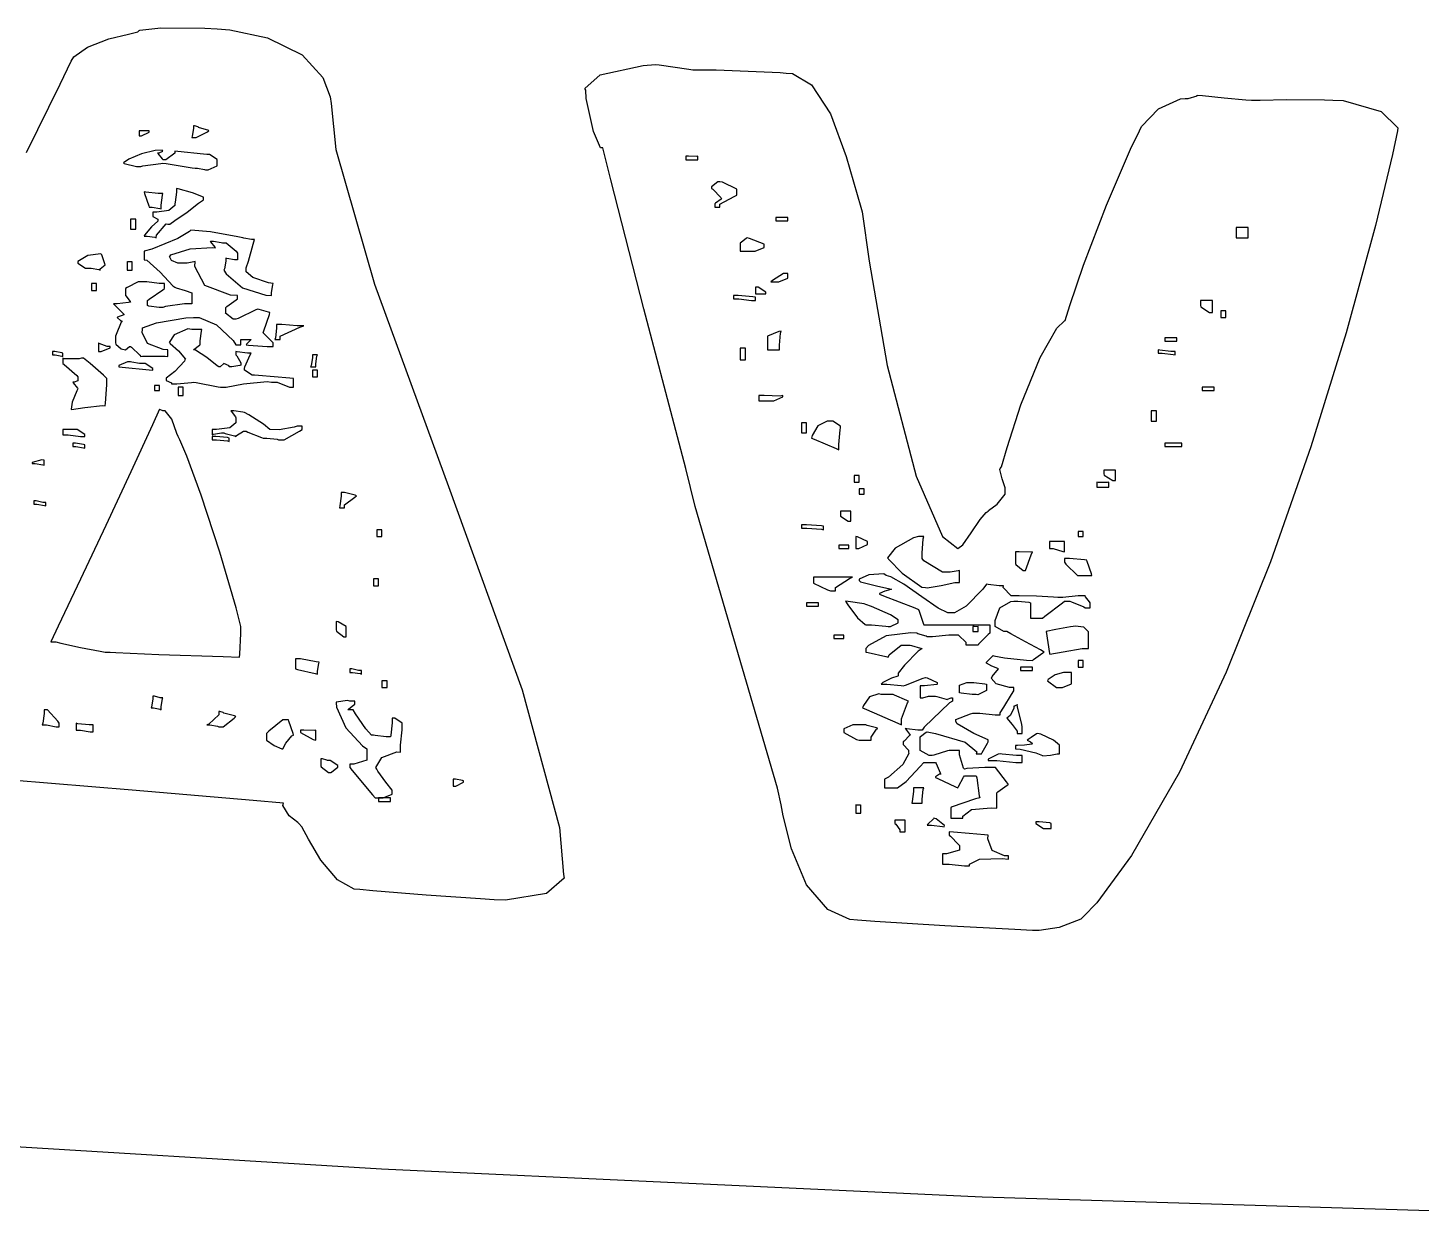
# Model space of a CAD drawing. Extents: x 71 to 283, y 22 to 328.
# Drawn here: x 125.18 to 154.13, y 21.55 to 46.45 of the extents above; entities that cross this region are included whole.
import ezdxf

# ---------------------------------------------------------------- set-up
doc = ezdxf.new("R2010")
doc.units = 0
doc.header["$MEASUREMENT"] = 0

msp = doc.modelspace()

# ---------------------------------------------------------------- linework, layer by layer
at = {"color": 7}
msp.add_lwpolyline([(125.155, 43.8602), (125.851, 45.2808), (126.082, 45.7549), (126.14, 45.8459), (126.421, 46.0484), (126.868, 46.2195), (127.273, 46.3158), (127.467, 46.3642), (127.493, 46.3903), (127.511, 46.3998), (127.948, 46.4481), (128.86, 46.4439), (129.117, 46.4263), (129.117, 46.4263), (129.378, 46.4097), (130.16, 46.2442), (130.881, 45.8886), (131.309, 45.4145), (131.466, 45.0123), (131.48, 44.873), (131.583, 43.9222), (132.384, 41.1208), (133.923, 36.9189), (135.449, 32.6898), (136.224, 29.8276), (136.313, 28.8575), (136.321, 28.7789), (135.96, 28.4606), (135.104, 28.32), (134.867, 28.3283), (134.585, 28.3463), (133.46, 28.422), (132.352, 28.513), (132.079, 28.5392), (131.96, 28.5516), (131.618, 28.7459), (131.272, 29.1496), (131.013, 29.592), (130.871, 29.8456), (130.81, 29.9158), (130.792, 29.9338), (130.612, 30.0743), (130.482, 30.2865), (130.492, 30.3389), (129.865, 30.3926), (127.353, 30.6035), (124.839, 30.8157)], dxfattribs=at)
for points in [[(138.219, 45.6847), (138.297, 45.6766), (138.914, 45.5884), (138.994, 45.5785), (139.48, 45.5785), (140.811, 45.5179), (140.935, 45.5083), (141.067, 45.5027), (141.46, 45.267), (141.855, 44.6581), (142.179, 43.7776), (142.411, 42.9867), (142.486, 42.7221), (142.513, 42.6254), (142.656, 41.5988), (143.03, 39.4286), (143.633, 37.1313), (144.183, 35.88), (144.498, 35.6306), (144.501, 35.6277), (144.602, 35.7078), (144.775, 35.953), (144.968, 36.2313), (145.088, 36.3802), (145.132, 36.4063), (145.141, 36.4162), (145.321, 36.5524), (145.485, 36.7605), (145.485, 36.8293), (145.485, 36.8914), (145.419, 37.0734), (145.371, 37.2717), (145.38, 37.2883), (145.407, 37.3242), (145.529, 37.7292), (145.812, 38.6126), (146.213, 39.6007), (146.558, 40.2043), (146.72, 40.3571), (146.728, 40.367), (146.829, 40.6785), (147.113, 41.5135), (147.588, 42.7605), (148.091, 43.9279), (148.273, 44.3096), (148.317, 44.3978), (148.668, 44.7643), (149.127, 44.9711), (149.225, 44.9792), (149.286, 44.9792), (149.472, 45.0328), (149.472, 45.0494), (149.586, 45.0413), (150.035, 44.9972), (150.486, 44.9531), (150.6, 44.9432), (150.782, 44.9432), (151.328, 44.9573), (152.117, 44.9531), (152.294, 44.9432), (152.505, 44.9351), (153.294, 44.7065), (153.643, 44.3713), (153.635, 44.3096), (153.533, 43.8146), (153.179, 42.3404), (152.569, 40.1105), (151.832, 37.7402), (150.993, 35.3494), (150.075, 33.0564), (149.105, 30.9838), (148.107, 29.2503), (147.391, 28.2622), (147.108, 27.9756), (147.055, 27.9232), (146.605, 27.7551), (146.188, 27.6931), (146.05, 27.6931), (145.688, 27.711), (144.232, 27.7868), (142.777, 27.8791), (142.416, 27.9053), (142.259, 27.9177), (141.8, 28.1271), (141.358, 28.6411), (141.046, 29.388), (140.871, 30.0729), (140.829, 30.303), (140.757, 30.6476), (140.025, 33.1349), (139.047, 36.5044), (138.854, 37.2883), (138.678, 37.9497), (137.976, 40.6093), (137.291, 43.2869), (137.124, 43.9568), (137.076, 43.9568), (136.934, 44.2916), (136.78, 44.9792), (136.772, 45.1556), (136.754, 45.1901), (137.071, 45.4738), (137.962, 45.6681), (138.219, 45.6847)], [(127.493, 44.3096), (127.493, 44.2831), (127.493, 44.2239), (127.493, 44.2034), (127.546, 44.2034), (127.706, 44.2831), (127.706, 44.3096), (127.652, 44.3096), (127.532, 44.3096), (127.493, 44.3096)], [(128.623, 44.414), (128.623, 44.3537), (128.596, 44.1949), (128.588, 44.1674), (128.676, 44.1674), (128.904, 44.2831), (128.94, 44.3096), (128.922, 44.3191), (128.746, 44.3713), (128.728, 44.3798), (128.718, 44.3893), (128.647, 44.414), (128.623, 44.414)], [(127.176, 43.6383), (127.185, 43.6301), (127.442, 43.5681), (127.529, 43.5681), (127.573, 43.5776), (127.944, 43.6301), (127.988, 43.6383), (128.058, 43.6301), (128.596, 43.542), (128.658, 43.5321), (128.71, 43.5321), (128.852, 43.5074), (128.87, 43.4979), (128.931, 43.4979), (129.117, 43.5776), (129.117, 43.604), (129.117, 43.6217), (129.117, 43.6619), (129.117, 43.6742), (129.117, 43.7099), (128.957, 43.8146), (128.904, 43.8146), (128.834, 43.8245), (128.295, 43.8767), (128.235, 43.8849), (128.235, 43.8408), (128.049, 43.7085), (127.988, 43.7085), (127.978, 43.7265), (127.89, 43.834), (127.882, 43.8506), (127.908, 43.8506), (127.988, 43.8849), (127.988, 43.8849), (127.973, 43.9071), (127.825, 43.9014), (127.542, 43.8284), (127.277, 43.7226), (127.172, 43.6453), (127.176, 43.6383)], [(138.854, 43.7804), (138.854, 43.7624), (138.854, 43.7226), (138.854, 43.7085), (138.914, 43.7085), (139.054, 43.7085), (139.101, 43.7085), (139.101, 43.7265), (139.101, 43.7677), (139.101, 43.7804), (139.073, 43.772), (138.908, 43.7804), (138.854, 43.7804)], [(139.383, 43.1091), (139.409, 43.0925), (139.576, 42.9246), (139.594, 42.8985), (139.584, 42.89), (139.47, 42.8018), (139.453, 42.7923), (139.453, 42.7757), (139.453, 42.7359), (139.453, 42.7221), (139.48, 42.7221), (139.539, 42.7221), (139.56, 42.7221), (139.56, 42.7838), (139.858, 42.9426), (139.912, 42.9687), (139.912, 42.9867), (139.912, 43.0265), (139.912, 43.0389), (139.912, 43.0925), (139.612, 43.2428), (139.56, 43.2513), (139.515, 43.2513), (139.383, 43.1451), (139.383, 43.1091)], [(128.271, 43.1091), (128.271, 43.0308), (128.243, 42.8279), (128.235, 42.7923), (128.235, 42.7577), (128.111, 42.6515), (127.859, 42.6159), (127.776, 42.6159), (127.776, 42.5993), (127.776, 42.5595), (127.776, 42.5457), (127.776, 42.5277), (127.882, 42.4737), (127.882, 42.4737), (127.882, 42.4339), (127.754, 42.3125), (127.608, 42.139), (127.599, 42.121), (127.66, 42.121), (127.82, 42.0963), (127.846, 42.0867), (127.854, 42.1404), (128.058, 42.3788), (128.094, 42.3693), (128.13, 42.3693), (128.239, 42.4476), (128.49, 42.6212), (128.728, 42.8018), (128.834, 42.8748), (128.834, 42.8985), (128.834, 42.9288), (128.604, 43.0181), (128.305, 43.101), (128.271, 43.1091)], [(127.599, 43.0389), (127.608, 43.0043), (127.696, 42.7482), (127.706, 42.7221), (127.766, 42.7221), (127.925, 42.6956), (127.952, 42.6861), (127.952, 42.7662), (127.978, 42.9687), (127.988, 43.0029), (127.89, 43.0029), (127.634, 43.0308), (127.599, 43.0389)], [(127.317, 42.4737), (127.317, 42.4215), (127.317, 42.303), (127.317, 42.2631), (127.343, 42.2631), (127.403, 42.2631), (127.423, 42.2631), (127.423, 42.3168), (127.423, 42.4353), (127.423, 42.4737), (127.395, 42.4737), (127.336, 42.4737), (127.317, 42.4737)], [(140.722, 42.5097), (140.722, 42.4931), (140.722, 42.4533), (140.722, 42.4395), (140.784, 42.4395), (140.924, 42.4395), (140.971, 42.4395), (140.971, 42.4575), (140.971, 42.4974), (140.971, 42.5097), (140.909, 42.5097), (140.768, 42.5097), (140.722, 42.5097)], [(150.283, 42.2974), (150.283, 42.2451), (150.283, 42.1266), (150.283, 42.0867), (150.344, 42.0867), (150.483, 42.0867), (150.53, 42.0867), (150.53, 42.1404), (150.53, 42.2589), (150.53, 42.2974), (150.468, 42.2974), (150.329, 42.2974), (150.283, 42.2974)], [(128.552, 42.2271), (128.542, 42.219), (128.301, 42.0702), (127.758, 41.8483), (127.599, 41.8042), (127.599, 41.7601), (127.599, 41.6609), (127.599, 41.6278), (127.652, 41.6197), (127.93, 41.3727), (128.191, 41.0905), (128.235, 41.0626), (128.261, 41.0464), (128.45, 40.9924), (128.588, 40.9402), (128.588, 40.9222), (128.588, 40.87), (128.588, 40.7501), (128.588, 40.7099), (128.437, 40.7099), (128.04, 40.6576), (127.988, 40.6396), (127.908, 40.6396), (127.696, 40.6672), (127.67, 40.6756), (127.67, 40.7031), (127.67, 40.7624), (127.67, 40.7818), (127.704, 40.8079), (127.987, 41.0023), (128.022, 41.0284), (128.022, 41.0559), (128.022, 41.1152), (128.022, 41.1346), (127.908, 41.1346), (127.651, 41.1688), (127.565, 41.1688), (127.477, 41.1688), (127.247, 41.0559), (127.212, 41.0284), (127.212, 40.9938), (127.212, 40.9141), (127.212, 40.8862), (127.22, 40.8781), (127.307, 40.7638), (127.317, 40.7458), (127.273, 40.7377), (127.041, 40.7099), (126.964, 40.7099), (126.982, 40.6936), (127.158, 40.5172), (127.176, 40.4992), (127.176, 40.4827), (127.044, 40.4386), (127.036, 40.429), (127.036, 40.429), (127.114, 40.3571), (127.14, 40.3571), (127.123, 40.331), (127.017, 40.0763), (127, 40.0403), (127, 40.0057), (127, 39.9274), (127, 39.8999), (127.008, 39.8734), (127.119, 39.7771), (127.212, 39.7577), (127.212, 39.7577), (127.212, 39.7577), (127.291, 39.8279), (127.317, 39.8279), (127.335, 39.8117), (127.511, 39.6448), (127.529, 39.6173), (127.564, 39.6268), (128.032, 39.6268), (128.094, 39.6173), (128.094, 39.6529), (128.094, 39.7316), (128.094, 39.7577), (127.996, 39.7676), (127.67, 39.8914), (127.555, 40.1204), (127.565, 40.1807), (127.565, 40.2153), (127.856, 40.3186), (128.463, 40.4206), (128.623, 40.429), (128.743, 40.429), (129.103, 40.2788), (129.451, 39.9521), (129.505, 39.8639), (129.532, 39.8639), (129.589, 39.8639), (129.61, 39.8639), (129.61, 39.8914), (129.61, 39.9507), (129.61, 39.9701), (129.662, 39.9701), (129.782, 39.9701), (129.822, 39.9701), (129.813, 39.9616), (129.725, 39.8734), (129.716, 39.8639), (129.769, 39.8558), (130.153, 39.8279), (130.281, 39.8279), (130.281, 39.8459), (130.281, 39.8872), (130.281, 39.8999), (130.263, 39.9175), (130.085, 40.0939), (130.069, 40.1105), (130.085, 40.1546), (130.201, 40.4894), (130.211, 40.5335), (130.183, 40.5433), (129.989, 40.597), (129.963, 40.6054), (129.919, 40.5874), (129.55, 40.411), (129.505, 40.3931), (129.451, 40.3931), (129.286, 40.5225), (129.293, 40.5335), (129.293, 40.5613), (129.293, 40.6206), (129.293, 40.6396), (129.319, 40.6576), (129.512, 40.7995), (129.54, 40.816), (129.54, 40.834), (129.54, 40.8739), (129.54, 40.8862), (129.389, 40.8961), (128.86, 41.0944), (128.648, 41.4874), (128.658, 41.5918), (128.63, 41.5837), (128.492, 41.5576), (128.447, 41.5576), (128.419, 41.5576), (128.36, 41.5576), (128.341, 41.5576), (128.297, 41.5576), (128.169, 41.6154), (128.123, 41.6941), (128.129, 41.698), (128.155, 41.734), (128.552, 41.8539), (129.019, 41.8842), (129.081, 41.8744), (129.071, 41.8924), (128.984, 41.9985), (128.976, 42.0165), (129.037, 42.0165), (129.195, 41.9901), (129.223, 41.9806), (129.301, 41.9806), (129.512, 41.8042), (129.54, 41.7682), (129.54, 41.7682), (129.54, 41.6638), (129.54, 41.6278), (129.478, 41.6278), (129.319, 41.6553), (129.293, 41.6638), (129.293, 41.6017), (129.266, 41.4433), (129.257, 41.4154), (129.301, 41.3371), (129.644, 41.0464), (130.129, 40.8961), (130.245, 40.8862), (130.245, 40.9483), (130.271, 41.1081), (130.281, 41.1346), (130.183, 41.1522), (129.853, 41.2627), (129.716, 41.3784), (129.716, 41.4154), (129.716, 41.4623), (129.764, 41.6017), (129.865, 41.9545), (129.892, 42.0508), (129.83, 42.0508), (129.672, 42.0783), (129.646, 42.0867), (129.548, 42.1047), (128.979, 42.2106), (128.57, 42.2451), (128.552, 42.2271)], [(140.123, 42.0867), (140.113, 42.0783), (139.999, 41.9901), (139.983, 41.9806), (139.983, 41.9365), (139.983, 41.8373), (139.983, 41.8042), (140.043, 41.8042), (140.182, 41.8042), (140.229, 41.8042), (140.29, 41.8042), (140.476, 41.8842), (140.476, 41.9104), (140.476, 41.9545), (140.176, 42.0702), (140.123, 42.0867)], [(126.224, 41.5918), (126.224, 41.5576), (126.381, 41.4514), (126.435, 41.4514), (126.497, 41.4514), (126.655, 41.4253), (126.683, 41.4154), (126.683, 41.4433), (126.788, 41.5216), (126.788, 41.5216), (126.717, 41.734), (126.699, 41.752), (126.431, 41.7174), (126.221, 41.596), (126.224, 41.5918)], [(127.247, 41.5918), (127.247, 41.5477), (127.247, 41.4486), (127.247, 41.4154), (127.273, 41.4154), (127.332, 41.4154), (127.353, 41.4154), (127.353, 41.4595), (127.353, 41.559), (127.353, 41.5918), (127.343, 41.5837), (127.255, 41.5837), (127.247, 41.5918)], [(126.507, 41.1346), (126.507, 41.1), (126.507, 41.0199), (126.507, 40.9924), (126.533, 40.9924), (126.591, 40.9924), (126.611, 40.9924), (126.611, 40.9924), (126.611, 41.1), (126.611, 41.1346), (126.585, 41.1346), (126.526, 41.1346), (126.507, 41.1346)], [(140.618, 41.1688), (140.644, 41.1688), (140.702, 41.1688), (140.722, 41.1688), (140.784, 41.1688), (140.971, 41.2489), (140.971, 41.275), (140.971, 41.293), (140.971, 41.3329), (140.971, 41.3452), (140.883, 41.3452), (140.652, 41.1963), (140.618, 41.1688)], [(139.84, 40.8862), (139.84, 40.87), (139.84, 40.8298), (139.84, 40.816), (139.955, 40.816), (140.213, 40.7818), (140.299, 40.7818), (140.299, 40.7995), (140.299, 40.8397), (140.299, 40.852), (140.246, 40.8615), (139.941, 40.8862), (139.84, 40.8862)], [(140.299, 41.0626), (140.299, 41.0626), (140.299, 40.9582), (140.299, 40.9222), (140.352, 40.9222), (140.472, 40.9222), (140.512, 40.9222), (140.512, 40.9582), (140.352, 41.0626), (140.299, 41.0626)], [(149.542, 40.7818), (149.542, 40.7554), (149.542, 40.6961), (149.542, 40.6756), (149.55, 40.6495), (149.729, 40.5335), (149.79, 40.5335), (149.79, 40.5955), (149.79, 40.7363), (149.79, 40.7818), (149.728, 40.7818), (149.587, 40.7818), (149.542, 40.7818)], [(149.967, 40.5694), (149.967, 40.5349), (149.967, 40.4566), (149.967, 40.429), (149.993, 40.429), (150.05, 40.429), (150.071, 40.429), (150.071, 40.4647), (150.071, 40.5433), (150.071, 40.5694), (150.045, 40.5694), (149.986, 40.5694), (149.967, 40.5694)], [(130.351, 40.2869), (130.351, 40.2086), (130.324, 40.0057), (130.315, 39.9701), (130.342, 39.9701), (130.401, 39.9701), (130.422, 39.9701), (130.422, 40.0417), (130.836, 40.2262), (130.917, 40.2526), (130.774, 40.2526), (130.456, 40.2869), (130.351, 40.2869)], [(128.129, 39.8999), (128.137, 39.8914), (128.313, 39.7372), (128.455, 39.5647), (128.447, 39.5471), (128.437, 39.5206), (128.239, 39.3086), (128.058, 39.1693), (128.058, 39.1224), (128.058, 39.1224), (128.165, 39.0701), (128.165, 39.0521), (128.279, 39.0521), (128.579, 39.0797), (128.623, 39.0881), (128.676, 39.0797), (129.133, 38.9915), (129.187, 38.9819), (129.305, 38.9819), (129.662, 39.0483), (130.157, 39.0977), (130.245, 39.0881), (130.36, 39.0881), (130.617, 38.9819), (130.704, 38.9819), (130.704, 39.026), (130.704, 39.1252), (130.704, 39.1583), (130.624, 39.1679), (129.971, 39.2204), (129.892, 39.2285), (129.839, 39.2285), (129.682, 39.3361), (129.682, 39.3707), (129.69, 39.4063), (129.804, 39.6529), (129.822, 39.6875), (129.742, 39.6875), (129.532, 39.715), (129.505, 39.7235), (129.505, 39.7055), (129.505, 39.6656), (129.505, 39.6515), (129.522, 39.6353), (129.61, 39.4903), (129.61, 39.4409), (129.584, 39.4324), (129.418, 39.4049), (129.363, 39.4049), (129.363, 39.4229), (129.257, 39.4751), (129.257, 39.4751), (129.257, 39.4751), (129.179, 39.4049), (129.153, 39.4049), (129.117, 39.4229), (128.9, 39.5951), (128.668, 39.7496), (128.623, 39.7577), (128.632, 39.7676), (128.746, 39.8558), (128.764, 39.8639), (128.764, 39.944), (128.79, 40.1465), (128.8, 40.1807), (128.746, 40.1807), (128.626, 40.1807), (128.588, 40.1807), (128.507, 40.1906), (128.225, 40.0678), (128.119, 39.9094), (128.129, 39.8999)], [(140.546, 40.0043), (140.546, 39.944), (140.546, 39.8046), (140.546, 39.7577), (140.608, 39.7577), (140.747, 39.7577), (140.794, 39.7577), (140.794, 39.8558), (140.819, 40.1024), (140.829, 40.1465), (140.784, 40.138), (140.546, 40.0389), (140.546, 40.0043)], [(148.802, 40.0043), (148.802, 39.9881), (148.802, 39.9478), (148.802, 39.9341), (148.863, 39.9341), (149.002, 39.9341), (149.049, 39.9341), (149.049, 39.9521), (149.049, 39.9919), (149.049, 40.0043), (148.987, 40.0043), (148.848, 40.0043), (148.802, 40.0043)], [(125.695, 39.7235), (125.695, 39.7055), (125.695, 39.6656), (125.695, 39.6515), (125.747, 39.6515), (125.888, 39.6268), (125.906, 39.6173), (125.906, 39.6353), (125.906, 39.6752), (125.906, 39.6875), (125.888, 39.697), (125.743, 39.7235), (125.695, 39.7235)], [(126.647, 39.8999), (126.647, 39.8558), (126.647, 39.7563), (126.647, 39.7235), (126.708, 39.7235), (126.894, 39.8018), (126.894, 39.8279), (126.832, 39.8279), (126.664, 39.8914), (126.647, 39.8999)], [(131.093, 39.6515), (131.093, 39.5912), (131.065, 39.4324), (131.057, 39.4049), (131.083, 39.4049), (131.142, 39.4049), (131.163, 39.4049), (131.163, 39.467), (131.188, 39.6254), (131.197, 39.6515), (131.171, 39.6515), (131.112, 39.6515), (131.093, 39.6515)], [(139.983, 39.7937), (139.983, 39.733), (139.983, 39.5937), (139.983, 39.5471), (140.009, 39.5471), (140.068, 39.5471), (140.089, 39.5471), (140.089, 39.6088), (140.089, 39.7482), (140.089, 39.7937), (140.061, 39.7937), (140.002, 39.7937), (139.983, 39.7937)], [(148.66, 39.7577), (148.66, 39.7411), (148.66, 39.7013), (148.66, 39.6875), (148.748, 39.6875), (148.977, 39.6614), (149.013, 39.6515), (149.013, 39.6695), (149.013, 39.7108), (149.013, 39.7235), (148.924, 39.7235), (148.694, 39.7496), (148.66, 39.7577)], [(125.906, 39.5813), (125.906, 39.5552), (125.906, 39.4959), (125.906, 39.4751), (125.94, 39.449), (126.197, 39.2204), (126.224, 39.1943), (126.224, 39.1763), (126.224, 39.1365), (126.224, 39.1224), (126.224, 39.1142), (126.144, 39.0881), (126.118, 39.0881), (126.126, 39.0715), (126.214, 38.964), (126.224, 38.946), (126.197, 38.9019), (126.1, 38.669), (126.082, 38.523), (126.082, 38.523), (126.091, 38.5149), (126.369, 38.559), (126.734, 38.6031), (126.788, 38.5932), (126.796, 38.6472), (126.824, 39.0317), (126.824, 39.1583), (126.752, 39.2299), (126.479, 39.4765), (126.34, 39.5813), (126.294, 39.5813), (126.25, 39.5732), (125.94, 39.5732), (125.906, 39.5813)], [(127.07, 39.4049), (127.14, 39.3968), (127.704, 39.3442), (127.776, 39.3347), (127.776, 39.3707), (127.617, 39.4751), (127.565, 39.4751), (127.503, 39.4751), (127.343, 39.503), (127.317, 39.5111), (127.255, 39.5111), (127.07, 39.4324), (127.07, 39.4049)], [(131.093, 39.3347), (131.093, 39.3002), (131.093, 39.2218), (131.093, 39.1943), (131.119, 39.1943), (131.177, 39.1943), (131.197, 39.1943), (131.197, 39.2299), (131.197, 39.3086), (131.197, 39.3347), (131.171, 39.3347), (131.112, 39.3347), (131.093, 39.3347)], [(127.812, 39.0179), (127.812, 38.9915), (127.812, 38.9322), (127.812, 38.9117), (127.838, 38.9117), (127.897, 38.9117), (127.918, 38.9117), (127.918, 38.9393), (127.918, 38.9985), (127.918, 39.0179), (127.89, 39.0179), (127.831, 39.0179), (127.812, 39.0179)], [(128.305, 38.9819), (128.305, 38.9378), (128.305, 38.8387), (128.305, 38.8056), (128.331, 38.8056), (128.39, 38.8056), (128.411, 38.8056), (128.411, 38.8497), (128.411, 38.9488), (128.411, 38.9819), (128.384, 38.9819), (128.324, 38.9819), (128.305, 38.9819)], [(140.37, 38.8056), (140.37, 38.7795), (140.37, 38.7202), (140.37, 38.6994), (140.432, 38.6994), (140.571, 38.6994), (140.618, 38.6994), (140.678, 38.6994), (140.865, 38.7795), (140.865, 38.8056), (140.811, 38.7974), (140.48, 38.8056), (140.37, 38.8056)], [(149.578, 38.9819), (149.578, 38.9654), (149.578, 38.9255), (149.578, 38.9117), (149.638, 38.9117), (149.777, 38.9117), (149.824, 38.9117), (149.824, 38.9297), (149.824, 38.9696), (149.824, 38.9819), (149.762, 38.9819), (149.623, 38.9819), (149.578, 38.9819)], [(127.918, 38.523), (127.769, 38.1977), (127.321, 37.2237), (126.802, 36.1075), (126.275, 34.9911), (125.812, 34.0155), (125.659, 33.6903), (125.685, 33.6903), (125.744, 33.6903), (125.765, 33.6903), (125.87, 33.6641), (126.276, 33.5718), (126.682, 33.496), (126.788, 33.478), (126.814, 33.478), (126.873, 33.478), (126.894, 33.478), (127.008, 33.4698), (127.904, 33.4257), (129.239, 33.383), (129.576, 33.3733), (129.584, 33.4353), (129.61, 33.8653), (129.61, 34.0072), (129.508, 34.3958), (129.173, 35.5533), (128.786, 36.7386), (128.484, 37.5461), (128.339, 37.889), (128.305, 37.9596), (128.277, 38.0213), (128.173, 38.3177), (128.034, 38.4888), (127.988, 38.4888), (127.988, 38.4888), (127.926, 38.5149), (127.918, 38.523)], [(129.399, 38.4888), (129.407, 38.4803), (129.496, 38.3646), (129.505, 38.3466), (129.505, 38.33), (129.505, 38.2901), (129.505, 38.2764), (129.505, 38.2418), (129.377, 38.136), (129.101, 38.1), (129.01, 38.1), (129.01, 38.0739), (129.01, 38.0146), (129.01, 37.9938), (129.037, 38.0037), (129.202, 38.0298), (129.257, 38.0298), (129.284, 38.0213), (129.478, 37.9691), (129.505, 37.9596), (129.514, 37.9772), (129.665, 38.064), (129.716, 38.064), (129.751, 38.0478), (130.033, 37.9331), (130.069, 37.9236), (130.147, 37.9236), (130.36, 37.8975), (130.387, 37.8876), (130.51, 37.8876), (130.827, 38.0654), (130.881, 38.1), (130.881, 38.118), (130.881, 38.1579), (130.881, 38.1702), (130.853, 38.1702), (130.794, 38.1702), (130.774, 38.1702), (130.712, 38.1536), (130.4, 38.0958), (130.211, 38.1), (130.211, 38.1), (130.211, 38.1), (130.079, 38.2104), (129.77, 38.4087), (129.682, 38.4528), (129.646, 38.4623), (129.46, 38.4888), (129.399, 38.4888)], [(141.252, 38.2404), (141.252, 38.1882), (141.252, 38.0697), (141.252, 38.0298), (141.278, 38.0298), (141.337, 38.0298), (141.358, 38.0298), (141.358, 38.0834), (141.358, 38.202), (141.358, 38.2404), (141.33, 38.2404), (141.271, 38.2404), (141.252, 38.2404)], [(141.464, 37.9236), (141.516, 37.8975), (141.975, 37.7045), (142.029, 37.677), (142.029, 37.7927), (142.054, 38.0919), (142.063, 38.136), (142.063, 38.1716), (141.905, 38.2764), (141.853, 38.2764), (141.786, 38.2764), (141.592, 38.1801), (141.472, 37.9772), (141.464, 37.9236)], [(148.519, 38.4888), (148.519, 38.4362), (148.519, 38.3163), (148.519, 38.2764), (148.546, 38.2764), (148.605, 38.2764), (148.626, 38.2764), (148.626, 38.33), (148.626, 38.45), (148.626, 38.4888), (148.598, 38.4888), (148.539, 38.4888), (148.519, 38.4888)], [(125.906, 38.1), (125.906, 38.0739), (125.906, 38.0146), (125.906, 37.9938), (126.02, 37.9938), (126.278, 37.9596), (126.365, 37.9596), (126.365, 37.9952), (126.206, 38.1), (126.154, 38.1), (126.092, 38.1), (125.951, 38.1), (125.906, 38.1)], [(129.01, 37.9596), (129.01, 37.9416), (129.01, 37.9017), (129.01, 37.8876), (129.099, 37.8876), (129.328, 37.8629), (129.363, 37.8534), (129.363, 37.8714), (129.363, 37.9113), (129.363, 37.9236), (129.328, 37.9331), (129.089, 37.9596), (129.01, 37.9596)], [(126.118, 37.8174), (126.118, 37.8008), (126.118, 37.761), (126.118, 37.7472), (126.179, 37.7472), (126.337, 37.7211), (126.365, 37.7112), (126.365, 37.7292), (126.365, 37.7705), (126.365, 37.7832), (126.337, 37.7927), (126.172, 37.8174), (126.118, 37.8174)], [(148.802, 37.8174), (148.802, 37.8008), (148.802, 37.761), (148.802, 37.7472), (148.89, 37.7472), (149.088, 37.7472), (149.155, 37.7472), (149.155, 37.7652), (149.155, 37.8051), (149.155, 37.8174), (149.067, 37.8174), (148.868, 37.8174), (148.802, 37.8174)], [(125.272, 37.3944), (125.332, 37.3944), (125.491, 37.3683), (125.519, 37.3585), (125.519, 37.3863), (125.519, 37.4456), (125.519, 37.4646), (125.475, 37.4745), (125.272, 37.4153), (125.272, 37.3944)], [(142.346, 37.1479), (142.346, 37.1133), (142.346, 37.0336), (142.346, 37.0057), (142.372, 37.0057), (142.431, 37.0057), (142.452, 37.0057), (142.452, 37.0057), (142.452, 37.1133), (142.452, 37.1479), (142.425, 37.1479), (142.365, 37.1479), (142.346, 37.1479)], [(147.531, 37.254), (147.531, 37.236), (147.531, 37.1962), (147.531, 37.1821), (147.54, 37.156), (147.718, 37.0417), (147.778, 37.0417), (147.778, 37.0953), (147.778, 37.2152), (147.778, 37.254), (147.716, 37.254), (147.577, 37.254), (147.531, 37.254)], [(131.692, 36.7951), (131.692, 36.7164), (131.665, 36.5125), (131.656, 36.4765), (131.682, 36.4765), (131.742, 36.4765), (131.763, 36.4765), (131.763, 36.5386), (131.973, 36.6984), (132.009, 36.7249), (131.982, 36.7344), (131.789, 36.7866), (131.763, 36.7951), (131.763, 36.7951), (131.709, 36.7951), (131.692, 36.7951)], [(142.452, 36.8653), (142.452, 36.8392), (142.452, 36.7799), (142.452, 36.7591), (142.478, 36.7591), (142.537, 36.7591), (142.558, 36.7591), (142.558, 36.7866), (142.558, 36.8459), (142.558, 36.8653), (142.53, 36.8653), (142.471, 36.8653), (142.452, 36.8653)], [(147.391, 37.0057), (147.391, 36.9796), (147.391, 36.9217), (147.391, 36.9013), (147.452, 36.9013), (147.591, 36.9013), (147.638, 36.9013), (147.638, 36.9274), (147.638, 36.9866), (147.638, 37.0057), (147.61, 36.9976), (147.417, 36.9976), (147.391, 37.0057)], [(125.306, 36.6187), (125.306, 36.6021), (125.306, 36.5622), (125.306, 36.5485), (125.367, 36.5485), (125.527, 36.522), (125.553, 36.5125), (125.553, 36.5305), (125.553, 36.5704), (125.553, 36.5827), (125.491, 36.5827), (125.352, 36.6187), (125.306, 36.6187)], [(142.063, 36.4063), (142.063, 36.3897), (142.063, 36.3499), (142.063, 36.3361), (142.063, 36.3015), (142.222, 36.1957), (142.276, 36.1957), (142.276, 36.2493), (142.276, 36.3679), (142.276, 36.4063), (142.222, 36.4063), (142.102, 36.4063), (142.063, 36.4063)], [(132.432, 36.0193), (132.432, 35.9847), (132.432, 35.9047), (132.432, 35.8771), (132.459, 35.8771), (132.518, 35.8771), (132.538, 35.8771), (132.538, 35.8771), (132.538, 35.9847), (132.538, 36.0193), (132.511, 36.0193), (132.451, 36.0193), (132.432, 36.0193)], [(141.252, 36.1237), (141.252, 36.1075), (141.252, 36.0673), (141.252, 36.0535), (141.366, 36.0535), (141.666, 36.0288), (141.71, 36.0193), (141.71, 36.037), (141.71, 36.0772), (141.71, 36.0895), (141.666, 36.099), (141.355, 36.1237), (141.252, 36.1237)], [(147.002, 35.9833), (147.002, 35.9572), (147.002, 35.898), (147.002, 35.8771), (147.028, 35.8771), (147.088, 35.8771), (147.108, 35.8771), (147.108, 35.9047), (147.108, 35.9639), (147.108, 35.9833), (147.081, 35.9833), (147.022, 35.9833), (147.002, 35.9833)], [(142.029, 35.7008), (142.029, 35.6842), (142.029, 35.6443), (142.029, 35.6306), (142.081, 35.6306), (142.2, 35.6306), (142.24, 35.6306), (142.24, 35.6485), (142.24, 35.6884), (142.24, 35.7008), (142.186, 35.7008), (142.067, 35.7008), (142.029, 35.7008)], [(142.382, 35.8771), (142.382, 35.8165), (142.382, 35.6775), (142.382, 35.6306), (142.442, 35.6306), (142.628, 35.7106), (142.628, 35.7367), (142.628, 35.7724), (142.416, 35.869), (142.382, 35.8771)], [(143.051, 35.4182), (143.06, 35.4101), (143.346, 35.1193), (143.756, 34.8286), (143.827, 34.8189), (143.862, 34.8106), (144.154, 34.8602), (144.438, 34.925), (144.533, 34.925), (144.533, 34.987), (144.533, 35.1262), (144.533, 35.1717), (144.505, 35.1634), (144.34, 35.1372), (144.286, 35.1372), (144.259, 35.1372), (144.199, 35.1372), (144.18, 35.1372), (144.18, 35.1372), (143.792, 35.3741), (143.757, 35.4182), (143.757, 35.5342), (143.783, 35.833), (143.793, 35.8771), (143.765, 35.8771), (143.706, 35.8771), (143.687, 35.8771), (143.581, 35.851), (143.196, 35.6362), (143.042, 35.4362), (143.051, 35.4182)], [(146.403, 35.771), (146.403, 35.771), (146.403, 35.6665), (146.403, 35.6306), (146.481, 35.6306), (146.684, 35.5699), (146.72, 35.5604), (146.72, 35.614), (146.72, 35.7325), (146.72, 35.771), (146.64, 35.771), (146.462, 35.771), (146.403, 35.771)], [(145.697, 35.5604), (145.697, 35.4997), (145.697, 35.3603), (145.697, 35.3138), (145.705, 35.2958), (145.858, 35.1717), (145.91, 35.1717), (145.91, 35.1717), (146.022, 35.4997), (146.05, 35.5604), (146.014, 35.5519), (145.776, 35.5604), (145.697, 35.5604)], [(146.72, 35.4182), (146.72, 35.402), (146.72, 35.3617), (146.72, 35.348), (146.746, 35.3039), (146.99, 35.0655), (147.072, 35.0655), (147.125, 35.0655), (147.245, 35.0655), (147.285, 35.0655), (147.275, 35.1014), (147.187, 35.3579), (147.179, 35.384), (147.134, 35.3935), (146.823, 35.4182), (146.72, 35.4182)], [(141.5, 35.0311), (141.5, 35.0146), (141.5, 34.9746), (141.5, 34.9608), (141.5, 34.9085), (141.791, 34.7665), (141.853, 34.7486), (141.879, 34.7486), (141.937, 34.7486), (141.957, 34.7486), (141.957, 34.8203), (142.248, 35.0049), (142.31, 35.0311), (142.248, 35.0311), (142.109, 35.0311), (142.063, 35.0311), (141.921, 35.0311), (141.604, 35.0311), (141.5, 35.0311)], [(142.452, 34.9608), (142.478, 34.9346), (142.839, 34.8464), (143.122, 34.7845), (143.122, 34.7845), (143.112, 34.7762), (142.985, 34.7445), (142.875, 34.6949), (142.875, 34.6783), (142.954, 34.6439), (143.28, 34.5199), (143.607, 34.3958), (143.687, 34.36), (143.695, 34.3256), (143.783, 34.0789), (143.793, 34.0431), (144.084, 34.0431), (144.737, 34.0431), (144.956, 34.0431), (145.008, 34.0431), (145.128, 34.0431), (145.168, 34.0431), (145.168, 33.999), (145.168, 33.8998), (145.168, 33.8667), (145.132, 33.8405), (144.93, 33.6379), (144.921, 33.62), (144.859, 33.62), (144.72, 33.62), (144.675, 33.62), (144.675, 33.6737), (144.515, 33.8308), (144.463, 33.8308), (144.312, 33.8308), (143.975, 33.7964), (143.863, 33.7964), (143.845, 33.806), (143.667, 33.8584), (143.651, 33.8667), (143.527, 33.8763), (143.015, 33.8143), (142.645, 33.6117), (142.592, 33.5497), (142.592, 33.5318), (142.592, 33.4918), (142.592, 33.478), (142.637, 33.4698), (143.007, 33.383), (143.051, 33.3733), (143.077, 33.4174), (143.322, 33.62), (143.404, 33.62), (143.43, 33.62), (143.49, 33.62), (143.51, 33.62), (143.536, 33.6117), (143.729, 33.5594), (143.757, 33.5497), (143.677, 33.4973), (143.39, 33.2011), (143.264, 33.0399), (143.264, 32.9847), (143.254, 32.9765), (143.126, 32.9365), (142.945, 32.8442), (142.911, 32.8083), (143.025, 32.8083), (143.324, 32.7822), (143.368, 32.7725), (143.412, 32.7904), (143.783, 32.9324), (143.827, 32.9489), (143.862, 32.9406), (144.074, 32.8414), (144.074, 32.8083), (144.064, 32.8001), (143.807, 32.7725), (143.721, 32.7725), (143.721, 32.7119), (143.721, 32.5727), (143.721, 32.5258), (143.774, 32.5258), (143.893, 32.5617), (143.933, 32.5617), (143.959, 32.5617), (144.019, 32.5617), (144.04, 32.5617), (144.066, 32.5534), (144.259, 32.501), (144.286, 32.4914), (144.286, 32.501), (144.365, 32.5258), (144.392, 32.5258), (144.392, 32.5093), (144.392, 32.4693), (144.392, 32.4556), (144.33, 32.4211), (143.801, 31.9181), (143.757, 31.8561), (143.669, 31.8561), (143.439, 31.8823), (143.404, 31.8905), (143.412, 31.8823), (143.5, 31.7679), (143.51, 31.75), (143.5, 31.7417), (143.386, 31.6273), (143.368, 31.6095), (143.368, 31.5571), (143.474, 31.4372), (143.474, 31.3972), (143.483, 31.371), (143.36, 31.1423), (143.06, 30.8763), (142.981, 30.8322), (142.981, 30.7881), (142.981, 30.6889), (142.981, 30.6558), (143.033, 30.6558), (143.152, 30.6558), (143.192, 30.6558), (143.25, 30.6558), (143.426, 30.7881), (143.721, 31.0968), (143.793, 31.185), (143.853, 31.185), (143.993, 31.185), (144.04, 31.185), (144.048, 31.1588), (144.136, 30.9659), (144.146, 30.9383), (144.118, 30.9383), (144.04, 30.886), (144.04, 30.8681), (144.084, 30.8515), (144.454, 30.6737), (144.498, 30.6558), (144.515, 30.6834), (144.621, 30.8777), (144.639, 30.9039), (144.7, 30.9039), (144.839, 30.9039), (144.885, 30.9039), (144.894, 30.8598), (144.946, 30.4891), (144.956, 30.445), (144.867, 30.4285), (144.365, 30.2507), (144.356, 30.2328), (144.356, 30.1804), (144.356, 30.0619), (144.356, 30.022), (144.417, 30.022), (144.556, 30.022), (144.603, 30.022), (144.603, 30.0688), (144.784, 30.208), (145.194, 30.2424), (145.308, 30.2328), (145.308, 30.3127), (145.308, 30.4919), (145.308, 30.5511), (145.335, 30.569), (145.529, 30.7096), (145.557, 30.7275), (145.513, 30.7812), (145.281, 31.0803), (145.204, 31.0803), (145.062, 31.0803), (144.691, 31.0541), (144.639, 31.0444), (144.621, 31.0624), (144.533, 31.3407), (144.533, 31.4331), (144.479, 31.4331), (144.361, 31.4331), (144.322, 31.4331), (144.286, 31.4248), (144.004, 31.3366), (143.969, 31.3269), (143.907, 31.3269), (143.721, 31.4331), (143.721, 31.4675), (143.721, 31.5295), (143.721, 31.6687), (143.721, 31.7142), (143.729, 31.7238), (143.845, 31.812), (143.863, 31.8203), (144.04, 31.7858), (144.651, 31.6053), (144.894, 31.4055), (144.885, 31.3614), (144.912, 31.3614), (144.971, 31.3614), (144.992, 31.3614), (145.008, 31.389), (145.114, 31.5832), (145.132, 31.6095), (145.132, 31.6536), (144.836, 31.7817), (144.489, 31.9884), (144.463, 32.0325), (144.463, 32.0766), (144.762, 32.1923), (144.815, 32.2089), (144.956, 32.2089), (145.274, 32.1731), (145.38, 32.1731), (145.38, 32.213), (145.455, 32.3288), (145.617, 32.5975), (145.661, 32.6678), (145.661, 32.6857), (145.661, 32.7256), (145.661, 32.7381), (145.571, 32.7381), (145.3, 32.818), (145.196, 32.9337), (145.204, 32.9489), (145.212, 32.9668), (145.344, 33.1253), (145.344, 33.1253), (145.335, 33.1349), (145.207, 33.1845), (145.098, 33.2466), (145.098, 33.2672), (145.106, 33.2769), (145.22, 33.3912), (145.238, 33.4078), (145.247, 33.3995), (145.473, 33.3554), (145.926, 33.3113), (146.05, 33.3017), (146.076, 33.3196), (146.269, 33.4615), (146.297, 33.478), (146.217, 33.5221), (145.908, 33.6903), (145.6, 33.8584), (145.521, 33.9025), (145.459, 33.9025), (145.274, 34.0086), (145.274, 34.0431), (145.274, 34.1313), (145.375, 34.3958), (145.6, 34.5281), (145.661, 34.5364), (145.749, 34.5364), (145.978, 34.5116), (146.014, 34.5019), (146.014, 34.4234), (146.014, 34.2442), (146.014, 34.1836), (146.076, 34.1836), (146.215, 34.1836), (146.262, 34.1836), (146.306, 34.2194), (146.675, 34.5019), (146.72, 34.5364), (146.746, 34.5364), (146.805, 34.5364), (146.826, 34.5364), (146.86, 34.5199), (147.116, 34.4138), (147.144, 34.3958), (147.17, 34.3958), (147.228, 34.3958), (147.249, 34.3958), (147.249, 34.4234), (147.249, 34.4827), (147.249, 34.5019), (147.239, 34.5199), (147.152, 34.6259), (147.144, 34.6425), (147.002, 34.6425), (146.684, 34.6081), (146.579, 34.6081), (146.491, 34.6177), (146.133, 34.6384), (145.778, 34.6425), (145.661, 34.6425), (145.608, 34.6425), (145.441, 34.8203), (145.451, 34.8547), (145.362, 34.8547), (145.132, 34.8809), (145.098, 34.8892), (145.018, 34.7845), (144.673, 34.4317), (144.435, 34.2897), (144.356, 34.2897), (144.29, 34.2897), (144.092, 34.3917), (143.751, 34.6259), (143.378, 34.885), (143.111, 35.0366), (143.015, 35.0655), (142.962, 35.1014), (142.655, 35.0793), (142.452, 34.9911), (142.452, 34.9608)], [(132.362, 34.9953), (132.362, 34.9953), (132.362, 34.8905), (132.362, 34.8547), (132.388, 34.8547), (132.447, 34.8547), (132.468, 34.8547), (132.468, 34.8905), (132.468, 34.9691), (132.468, 34.9953), (132.441, 34.9953), (132.381, 34.9953), (132.362, 34.9953)], [(141.358, 34.5019), (141.358, 34.4854), (141.358, 34.4454), (141.358, 34.4317), (141.418, 34.4317), (141.558, 34.4317), (141.604, 34.4317), (141.604, 34.4496), (141.604, 34.4895), (141.604, 34.5019), (141.543, 34.5019), (141.403, 34.5019), (141.358, 34.5019)], [(142.169, 34.5364), (142.214, 34.4579), (142.42, 34.185), (142.574, 34.0527), (142.592, 34.0431), (142.707, 34.0431), (143.007, 34.0169), (143.051, 34.0072), (143.104, 34.0072), (143.264, 34.0872), (143.264, 34.1133), (143.264, 34.1478), (143.1, 34.2511), (142.707, 34.422), (142.592, 34.4661), (142.557, 34.4758), (142.222, 34.5281), (142.169, 34.5364)], [(131.586, 34.1133), (131.586, 34.0692), (131.586, 33.97), (131.586, 33.9369), (131.594, 33.9108), (131.747, 33.7964), (131.798, 33.7964), (131.798, 33.8501), (131.798, 33.9687), (131.798, 34.0072), (131.798, 34.0072), (131.63, 34.1051), (131.586, 34.1133)], [(144.815, 34.0072), (144.815, 33.981), (144.815, 33.9232), (144.815, 33.9025), (144.841, 33.9025), (144.901, 33.9025), (144.921, 33.9025), (144.921, 33.9287), (144.921, 33.988), (144.921, 34.0072), (144.912, 33.999), (144.839, 34.0072), (144.815, 34.0072)], [(146.333, 33.9025), (146.403, 33.4436), (146.411, 33.4353), (146.69, 33.4836), (147.082, 33.5497), (147.215, 33.5497), (147.215, 33.6296), (147.215, 33.8074), (147.215, 33.8667), (147.215, 33.8983), (147.121, 33.9907), (146.94, 34.0169), (146.896, 34.0072), (146.842, 33.999), (146.535, 33.9424), (146.333, 33.9025), (146.333, 33.9025)], [(141.923, 33.8308), (141.923, 33.8143), (141.923, 33.7743), (141.923, 33.7606), (141.975, 33.7606), (142.094, 33.7606), (142.133, 33.7606), (142.133, 33.7785), (142.133, 33.8184), (142.133, 33.8308), (142.08, 33.8308), (141.961, 33.8308), (141.923, 33.8308)], [(130.74, 33.3375), (130.74, 33.2851), (130.74, 33.1652), (130.74, 33.1253), (130.784, 33.117), (131.153, 33.0302), (131.197, 33.0206), (131.197, 33.0825), (131.224, 33.2411), (131.233, 33.2672), (131.171, 33.2769), (130.847, 33.3375), (130.74, 33.3375)], [(147.002, 33.3017), (147.002, 33.3017), (147.002, 33.197), (147.002, 33.1611), (147.028, 33.1611), (147.088, 33.1611), (147.108, 33.1611), (147.108, 33.1611), (147.108, 33.2672), (147.108, 33.3017), (147.081, 33.3017), (147.022, 33.3017), (147.002, 33.3017)], [(131.869, 33.1253), (131.869, 33.1088), (131.869, 33.0688), (131.869, 33.055), (131.929, 33.055), (132.088, 33.0302), (132.115, 33.0206), (132.115, 33.0384), (132.115, 33.0784), (132.115, 33.0908), (132.053, 33.0908), (131.914, 33.1253), (131.869, 33.1253)], [(145.803, 33.1611), (145.803, 33.1446), (145.803, 33.1046), (145.803, 33.0908), (145.864, 33.0908), (146.003, 33.0908), (146.05, 33.0908), (146.05, 33.1088), (146.05, 33.1487), (146.05, 33.1611), (145.988, 33.1611), (145.849, 33.1611), (145.803, 33.1611)], [(146.367, 32.8786), (146.367, 32.8786), (146.553, 32.7381), (146.615, 32.7381), (146.675, 32.7381), (146.862, 32.818), (146.862, 32.8442), (146.862, 32.8979), (146.862, 33.0164), (146.862, 33.055), (146.834, 33.055), (146.775, 33.055), (146.756, 33.055), (146.696, 33.055), (146.521, 33.0068), (146.375, 32.9062), (146.367, 32.8786)], [(132.538, 32.8786), (132.538, 32.8786), (132.538, 32.7739), (132.538, 32.7381), (132.564, 32.7381), (132.624, 32.7381), (132.644, 32.7381), (132.644, 32.7739), (132.644, 32.8524), (132.644, 32.8786), (132.617, 32.8786), (132.558, 32.8786), (132.538, 32.8786)], [(144.745, 32.8442), (144.833, 32.8442), (145.062, 32.818), (145.098, 32.8083), (145.098, 32.7822), (145.098, 32.7229), (145.098, 32.7022), (145.098, 32.676), (144.92, 32.5878), (144.885, 32.5961), (144.797, 32.5961), (144.567, 32.6237), (144.533, 32.6319), (144.533, 32.6319), (144.533, 32.7381), (144.533, 32.7725), (144.533, 32.7904), (144.691, 32.8442), (144.745, 32.8442)], [(127.776, 32.5617), (127.776, 32.501), (127.75, 32.3412), (127.742, 32.315), (127.794, 32.315), (127.934, 32.2888), (127.952, 32.2792), (127.952, 32.3412), (127.978, 32.5093), (127.988, 32.5258), (127.934, 32.5258), (127.815, 32.5617), (127.776, 32.5617)], [(131.586, 32.4197), (131.594, 32.3315), (131.785, 31.9043), (132.133, 31.5295), (132.221, 31.4675), (132.221, 31.4151), (132.221, 31.2966), (132.221, 31.2567), (132.221, 31.2305), (131.957, 31.1506), (131.869, 31.1506), (131.869, 31.134), (131.869, 31.094), (131.869, 31.0803), (131.921, 31.0183), (132.344, 30.507), (132.398, 30.445), (132.424, 30.445), (132.483, 30.445), (132.504, 30.445), (132.564, 30.445), (132.751, 30.5249), (132.751, 30.5511), (132.751, 30.6062), (132.618, 30.7716), (132.45, 31.0003), (132.432, 31.0444), (132.414, 31.0803), (132.533, 31.287), (132.847, 31.4069), (132.927, 31.3972), (132.927, 31.5391), (132.961, 31.8575), (132.961, 31.9622), (132.961, 31.998), (132.803, 32.1028), (132.751, 32.1028), (132.751, 32.0063), (132.723, 31.75), (132.715, 31.7142), (132.626, 31.7142), (132.396, 31.7417), (132.362, 31.75), (132.322, 31.75), (132.203, 31.8823), (131.991, 32.191), (131.939, 32.2792), (131.911, 32.2792), (131.852, 32.2792), (131.833, 32.2792), (131.841, 32.2888), (131.957, 32.377), (131.975, 32.3853), (131.975, 32.4032), (131.975, 32.4431), (131.975, 32.4556), (131.947, 32.4556), (131.888, 32.4556), (131.869, 32.4556), (131.825, 32.4735), (131.586, 32.4335), (131.586, 32.4197)], [(142.522, 32.315), (142.601, 32.2805), (143.254, 31.998), (143.334, 31.9622), (143.334, 32.0862), (143.456, 32.4211), (143.474, 32.4556), (143.439, 32.4735), (143.184, 32.5796), (143.158, 32.5961), (143.095, 32.5961), (142.956, 32.5961), (142.911, 32.5961), (142.857, 32.6058), (142.663, 32.5493), (142.539, 32.3687), (142.522, 32.315)], [(125.519, 32.2792), (125.519, 32.2006), (125.491, 31.998), (125.483, 31.9622), (125.571, 31.9622), (125.77, 31.9264), (125.835, 31.9264), (125.835, 31.9443), (125.835, 31.9843), (125.835, 31.9967), (125.808, 32.0408), (125.59, 32.2792), (125.519, 32.2792)], [(129.153, 32.2433), (129.153, 32.1731), (128.939, 31.9801), (128.904, 31.9622), (128.966, 31.9622), (129.125, 31.936), (129.153, 31.9264), (129.241, 31.9264), (129.469, 32.1042), (129.505, 32.1386), (129.478, 32.1483), (129.284, 32.2006), (129.257, 32.2089), (129.239, 32.2185), (129.173, 32.2433), (129.153, 32.2433)], [(145.661, 32.3494), (145.661, 32.3026), (145.591, 32.1607), (145.521, 32.1028), (145.521, 32.1028), (145.521, 32.1028), (145.627, 31.9719), (145.733, 31.8327), (145.733, 31.7858), (145.759, 31.7858), (145.817, 31.7858), (145.838, 31.7858), (145.838, 31.8217), (145.838, 31.9002), (145.838, 31.9264), (145.828, 31.9705), (145.741, 32.3412), (145.733, 32.3853), (145.733, 32.377), (145.679, 32.3494), (145.661, 32.3494)], [(126.188, 31.9967), (126.188, 31.9967), (126.188, 31.8919), (126.188, 31.8561), (126.276, 31.8561), (126.475, 31.8203), (126.541, 31.8203), (126.541, 31.8203), (126.541, 31.9278), (126.541, 31.9622), (126.453, 31.9622), (126.223, 31.9884), (126.188, 31.9967)], [(130.139, 31.7858), (130.139, 31.7596), (130.139, 31.7004), (130.139, 31.6797), (130.139, 31.6439), (130.298, 31.535), (130.458, 31.4675), (130.458, 31.4675), (130.478, 31.4675), (130.54, 31.5832), (130.668, 31.7335), (130.704, 31.75), (130.695, 31.7858), (130.606, 32.0408), (130.598, 32.0669), (130.482, 32.0669), (130.192, 31.8299), (130.139, 31.7858)], [(130.845, 31.8561), (130.845, 31.8037), (131.109, 31.6618), (131.163, 31.6439), (131.163, 31.6976), (131.163, 31.8175), (131.163, 31.8561), (131.136, 31.8478), (130.917, 31.8561), (130.845, 31.8561)], [(142.133, 31.8561), (142.133, 31.8037), (142.398, 31.6618), (142.452, 31.6439), (142.513, 31.6439), (142.652, 31.6439), (142.699, 31.6439), (142.699, 31.7059), (142.813, 31.874), (142.839, 31.8905), (142.813, 31.9002), (142.619, 31.9539), (142.592, 31.9622), (142.539, 31.9622), (142.42, 31.9622), (142.382, 31.9622), (142.32, 31.9622), (142.133, 31.8837), (142.133, 31.8561)], [(145.944, 31.6439), (145.944, 31.6439), (146.01, 31.6095), (146.05, 31.5736), (146.05, 31.5736), (146.04, 31.5654), (145.886, 31.5433), (145.744, 31.5378), (145.697, 31.5378), (145.697, 31.5213), (145.697, 31.4813), (145.697, 31.4675), (145.794, 31.4592), (146.124, 31.3848), (146.262, 31.3269), (146.262, 31.3269), (146.27, 31.3187), (146.424, 31.3311), (146.567, 31.3614), (146.615, 31.3614), (146.615, 31.3614), (146.615, 31.4689), (146.615, 31.5033), (146.615, 31.5391), (146.491, 31.6453), (146.226, 31.7679), (146.156, 31.7858), (146.138, 31.7776), (146.022, 31.7018), (145.944, 31.6439), (145.944, 31.6439)], [(145.132, 31.2208), (145.308, 31.2208), (145.705, 31.185), (145.838, 31.185), (145.838, 31.185), (145.838, 31.2925), (145.838, 31.3269), (145.723, 31.3269), (145.425, 31.3531), (145.38, 31.3614), (145.336, 31.3531), (145.132, 31.2539), (145.132, 31.2208)], [(131.269, 31.2567), (131.269, 31.2222), (131.269, 31.1423), (131.269, 31.1147), (131.277, 31.0885), (131.429, 30.9742), (131.48, 30.9742), (131.488, 30.9838), (131.604, 31.072), (131.622, 31.0803), (131.622, 31.1161), (131.462, 31.2208), (131.41, 31.2208), (131.392, 31.2305), (131.3, 31.2567), (131.269, 31.2567)], [(134.02, 30.8322), (134.02, 30.8322), (134.02, 30.7275), (134.02, 30.6917), (134.072, 30.6917), (134.232, 30.7716), (134.232, 30.7978), (134.214, 30.8074), (134.068, 30.8322), (134.02, 30.8322)], [(132.468, 30.445), (132.468, 30.4285), (132.468, 30.3885), (132.468, 30.3747), (132.529, 30.3747), (132.668, 30.3747), (132.715, 30.3747), (132.715, 30.3926), (132.715, 30.4326), (132.715, 30.445), (132.653, 30.445), (132.514, 30.445), (132.468, 30.445)], [(143.581, 30.6558), (143.581, 30.5773), (143.553, 30.3747), (143.545, 30.3389), (143.597, 30.3389), (143.717, 30.3389), (143.757, 30.3389), (143.757, 30.4188), (143.783, 30.6214), (143.793, 30.6558), (143.739, 30.6558), (143.619, 30.6558), (143.581, 30.6558)], [(142.382, 30.303), (142.382, 30.2589), (142.382, 30.1597), (142.382, 30.1267), (142.408, 30.1267), (142.466, 30.1267), (142.486, 30.1267), (142.486, 30.1708), (142.486, 30.27), (142.486, 30.303), (142.477, 30.2948), (142.398, 30.2948), (142.382, 30.303)], [(143.192, 29.9861), (143.192, 29.9696), (143.192, 29.9296), (143.192, 29.9158), (143.21, 29.8993), (143.298, 29.7794), (143.298, 29.7394), (143.324, 29.7394), (143.383, 29.7394), (143.404, 29.7394), (143.404, 29.8015), (143.404, 29.9406), (143.404, 29.9861), (143.351, 29.9861), (143.231, 29.9861), (143.192, 29.9861)], [(144.004, 30.022), (143.994, 30.0137), (143.88, 29.8979), (143.863, 29.88), (143.951, 29.88), (144.18, 29.8552), (144.216, 29.8456), (144.223, 29.8704), (144.048, 30.0137), (144.004, 30.022)], [(146.12, 29.9503), (146.12, 29.9158), (146.279, 29.8097), (146.333, 29.8097), (146.359, 29.8097), (146.418, 29.8097), (146.439, 29.8097), (146.439, 29.8373), (146.439, 29.8965), (146.439, 29.9158), (146.411, 29.9255), (146.192, 29.9503), (146.12, 29.9503)], [(144.322, 29.7394), (144.322, 29.7229), (144.322, 29.6829), (144.322, 29.6692), (144.348, 29.6513), (144.515, 29.4749), (144.533, 29.4569), (144.533, 29.4404), (144.533, 29.4004), (144.533, 29.3867), (144.533, 29.3605), (144.268, 29.2806), (144.18, 29.2806), (144.18, 29.2282), (144.18, 29.1083), (144.18, 29.0683), (144.321, 29.0683), (144.639, 29.0339), (144.745, 29.0339), (144.745, 29.0683), (144.952, 29.1703), (145.425, 29.1841), (145.557, 29.1744), (145.557, 29.1924), (145.557, 29.2323), (145.557, 29.2447), (145.47, 29.2447), (145.212, 29.3522), (145.123, 29.5989), (145.132, 29.6692), (145.052, 29.6788), (144.739, 29.705), (144.41, 29.7312), (144.322, 29.7394)]]:
    msp.add_lwpolyline(points, close=True, dxfattribs=at)
at = {"color": 32}
msp.add_lwpolyline([(123.669, 23.2765), (132.53, 22.7362), (145.01, 22.1547), (157.937, 21.7592), (167.807, 21.5815), (171.097, 21.5553), (171.169, 21.5553), (171.385, 21.7592), (171.709, 22.2085), (171.975, 22.6577), (172.085, 22.8603), (172.085, 22.8603), (172.085, 22.8603), (172.194, 22.6577), (172.459, 22.2085), (172.784, 21.7592), (173, 21.5553), (173.073, 21.5553), (173.434, 21.547)], dxfattribs=at)

doc.saveas('drawing.dxf')
